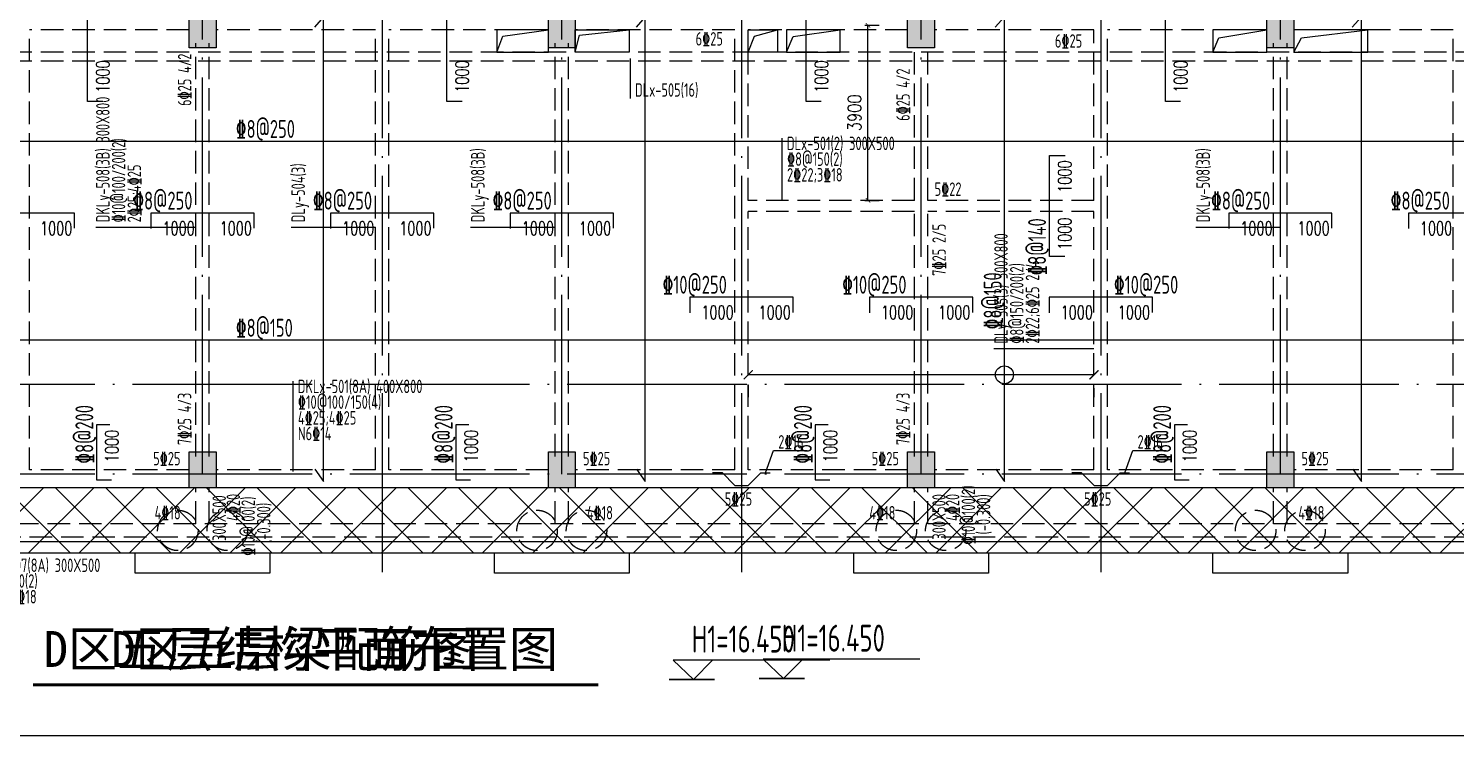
# Model space of a CAD drawing. Header units: millimetres. Extents: x 2998490 to 15040601, y 444546 to 7822218.
# Drawn here: x 14884097 to 14915872, y 7527814 to 7543556 of the extents above; entities that cross this region are included whole.
import ezdxf

# ---------------------------------------------------------------- set-up
doc = ezdxf.new("R2010")
doc.units = ezdxf.units.MM
doc.header["$LTSCALE"] = 2000
doc.linetypes.add('DASH', pattern=[0.35, 0.25, -0.1])
doc.linetypes.add('DOTE', pattern=[2.42, 2, -0.2, 0.02, -0.2])
for name, color, linetype in [('3-AXIS', 3, 'Continuous'), ('3-ban', 84, 'Continuous'), ('3-ban-hatch', 9, 'Continuous'), ('3-ban-rein', 1, 'Continuous'), ('3-ban-TEXT', 7, 'Continuous'), ('3-COLUMN-UP', 2, 'Continuous'), ('3-dote', 43, 'DOTE'), ('3-HATCH', 8, 'Continuous'), ('3-liang-rein-X', 54, 'Continuous'), ('3-liang-rein-Y', 130, 'Continuous'), ('3-liang-R截面-X', 50, 'Continuous'), ('3-liang-R截面-Y', 70, 'Continuous'), ('3-liang-s-1', 44, 'Continuous'), ('3-liang-xu', 120, 'DASH'), ('3-装饰线脚', 7, 'Continuous'), ('图框', 7, 'Continuous')]:
    doc.layers.add(name, color=color, linetype=linetype)
doc.styles.add('DIM_FONT', font='SIMPLEX', dxfattribs={"width": 0.8, "bigfont": 'HZTXT'})
doc.styles.add('TJ1', font='tj-romans1.shx', dxfattribs={"width": 0.8, "bigfont": 'tj-hztxt1.shx'})
doc.styles.add('TSSD_Rein', font='Tssdeng.shx', dxfattribs={"width": 0.7, "bigfont": 'hztxt.shx'})
doc.styles.add('黑体', font='SIMHEI.TTF')
doc.dimstyles.new('DIMN100', dxfattribs={"dimtxt": 300, "dimasz": 100, "dimexe": 250, "dimexo": 300, "dimgap": 150, "dimtad": 1, "dimdec": 0, "dimzin": 0, "dimdsep": 46, "dimtxsty": 'DIM_FONT', "dimblk": 'ARCHTICK', "dimcen": 0.09, "dimclrt": 7, "dimazin": 2, "dimtfac": 1, "dimtdec": 0, "dimtix": 1, "dimtmove": 2, "dimatfit": 3, "dimldrblk": 'ARCHTICK', "dimfxl": 0, "dimtolj": 1, "dimtzin": 0, "dimarcsym": 0})

# ---------------------------------------------------------------- blocks, each defined once
blk = doc.blocks.new('_ArchTick')
at = {"color": 0, "linetype": 'ByBlock', "const_width": 0.15}
blk.add_lwpolyline([(-0.5, -0.5), (0.5, 0.5)], dxfattribs=at)
blk = doc.blocks.new('*D849')
at = {"layer": '3-ban', "color": 0, "lineweight": -2}
for p, q in [((14907822, 7535845), (14900122, 7535845)), ((14900122, 7535612), (14900122, 7535345)), ((14907822, 7535545), (14907822, 7535345))]:
    blk.add_line(p, q, dxfattribs=at)
at = {"layer": 'Defpoints', "color": 0}
for p in [(14900122, 7536212), (14907822, 7536145), (14900122, 7535845)]:
    blk.add_point(p, dxfattribs=at)
at = {"layer": '3-ban', "color": 0, "lineweight": -2, "xscale": 200, "yscale": 200, "zscale": 200, "rotation": 180}
blk.add_blockref('_ArchTick', (14900122, 7535845), dxfattribs=at)
at = {"layer": '3-ban', "color": 0, "lineweight": -2, "xscale": 200, "yscale": 200, "zscale": 200}
blk.add_blockref('_ArchTick', (14907822, 7535845), dxfattribs=at)
blk = doc.blocks.new('*D1891')
at = {"layer": '3-ban', "color": 0, "lineweight": -2}
for p, q in [((14902721, 7543630), (14903040, 7543630)), ((14902790, 7539730), (14902790, 7543630)), ((14902721, 7539730), (14903040, 7539730))]:
    blk.add_line(p, q, dxfattribs=at)
at = {"layer": 'Defpoints', "color": 0}
for p in [(14902421, 7543630), (14902790, 7543630), (14902421, 7539730)]:
    blk.add_point(p, dxfattribs=at)
at = {"layer": '3-ban', "color": 0, "lineweight": -2, "xscale": 100, "yscale": 100, "zscale": 100}
for p, rotation in [((14902790, 7543630), 90), ((14902790, 7539730), 270)]:
    blk.add_blockref('_ArchTick', p, dxfattribs=dict(at, rotation=rotation))
at = {"layer": '3-ban', "color": 7, "insert": (14902490, 7541680), "char_height": 300, "attachment_point": 5, "rotation": 90, "style": 'DIM_FONT'}
blk.add_mtext('\\A1;3900', dxfattribs=at)

msp = doc.modelspace()

# ---------------------------------------------------------------- hatches: boundary and pattern name
at = {"layer": '3-ban-hatch'}
h = msp.add_hatch(dxfattribs=at)
h.set_pattern_fill('ANSI37', color=8, scale=250, style=0)
h.set_pattern_definition([(225, (29072242.5, 15094838.24), (561.266008, -561.266008), []), (315, (29072242.5, 15094838.24), (561.266008, 561.266008), [])])
h.paths.add_polyline_path([(14922072.2, 7535529.5), (14920272.2, 7535529.5), (14920272.2, 7533329.5), (14857422.2, 7533329.5), (14857422.2, 7532229.4), (14857422.2, 7531879.4), (14922072.2, 7531879.4)])
h.paths.add_polyline_path([(14857422.2, 7531879.4), (14922072.2, 7531879.4)], flags=17)
at = {"layer": '3-HATCH'}
for points in [[(14888272.2, 7543129.6), (14887672.2, 7543129.6), (14887672.2, 7543929.6), (14888272.2, 7543929.6)], [(14896272.2, 7543129.6), (14895672.2, 7543129.6), (14895672.2, 7543929.6), (14896272.2, 7543929.6)], [(14904272.2, 7543129.6), (14903672.2, 7543129.6), (14903672.2, 7543929.6), (14904272.2, 7543929.6)], [(14912272.2, 7543129.6), (14911672.2, 7543129.6), (14911672.2, 7543929.6), (14912272.2, 7543929.6)], [(14888272.2, 7533329.6), (14887672.2, 7533329.6), (14887672.2, 7534129.6), (14888272.2, 7534129.6)], [(14896272.2, 7533329.6), (14895672.2, 7533329.6), (14895672.2, 7534129.6), (14896272.2, 7534129.6)], [(14904272.2, 7533329.6), (14903672.2, 7533329.6), (14903672.2, 7534129.6), (14904272.2, 7534129.6)], [(14912272.2, 7533329.6), (14911672.2, 7533329.6), (14911672.2, 7534129.6), (14912272.2, 7534129.6)]]:
    msp.add_hatch(color=256, dxfattribs=at).paths.add_polyline_path(points)

# ---------------------------------------------------------------- linework, layer by layer
at = {"layer": '3-AXIS', "color": 15, "linetype": 'DOTE'}
for p, q in [((14887972.2, 7533629.5), (14887972.2, 7562284.4)), ((14895972.2, 7533629.5), (14895972.2, 7562284.4)), ((14903972.2, 7533629.5), (14903972.2, 7562284.4)), ((14911972.2, 7533629.5), (14911972.2, 7562284.4)), ((14933972.2, 7535629.5), (14854749, 7535629.5)), ((14933972.2, 7533629.5), (14854749, 7533629.5))]:
    msp.add_line(p, q, dxfattribs=at)
at = {"layer": '3-ban'}
msp.add_lwpolyline([(14903942.8, 7529513.7), (14900455.8, 7529513.7), (14900911.5, 7529082.4), (14900366.5, 7529082.4), (14901375.3, 7529082.4), (14900911.5, 7529082.4), (14901335.4, 7529513.7)], dxfattribs=at)
at = {"layer": '3-ban', "const_width": 70}
msp.add_lwpolyline([(14884199.7, 7528939.9), (14896787.2, 7528939.9)], dxfattribs=at)
at = {"layer": '3-ban'}
msp.add_circle((14905828, 7535845.2), 200, dxfattribs=at)
at = {"layer": '3-ban-rein'}
for points in [[(14885750.8, 7541929.6), (14885412.9, 7541929.6), (14885412.9, 7544929.6), (14885758.9, 7544929.6)], [(14893750.8, 7541929.6), (14893412.9, 7541929.6), (14893412.9, 7544929.6), (14893758.9, 7544929.6)], [(14901750.8, 7541929.6), (14901412.9, 7541929.6), (14901412.9, 7544929.6), (14901758.9, 7544929.6)], [(14909750.8, 7541929.6), (14909412.9, 7541929.6), (14909412.9, 7544929.6), (14909758.9, 7544929.6)], [(14890473.5, 7533745.7), (14890666.9, 7533472), (14890666.9, 7543819.8), (14890463.8, 7543590.5)], [(14897634.5, 7533745.7), (14897828, 7533472), (14897828, 7543819.8), (14897624.9, 7543590.5)], [(14905634.5, 7533745.7), (14905828, 7533472), (14905828, 7543819.8), (14905624.9, 7543590.5)], [(14913584.5, 7533745.7), (14913778, 7533472), (14913778, 7543819.8), (14913574.9, 7543590.5)], [(14920116.1, 7540705), (14920116.1, 7541043), (14857525, 7541043), (14857525, 7540696.9)], [(14907169.7, 7538479.6), (14906831.7, 7538479.6), (14906831.7, 7540729.6), (14907177.7, 7540729.6)], [(14885122.3, 7539108.9), (14885122.3, 7539446.8), (14882822.3, 7539446.8), (14882822.3, 7539100.8)], [(14889122.3, 7539108.9), (14889122.3, 7539446.8), (14886822.3, 7539446.8), (14886822.3, 7539100.8)], [(14893122.3, 7539108.9), (14893122.3, 7539446.8), (14890822.3, 7539446.8), (14890822.3, 7539100.8)], [(14897122.3, 7539108.9), (14897122.3, 7539446.8), (14894822.3, 7539446.8), (14894822.3, 7539100.8)], [(14913122.3, 7539108.9), (14913122.3, 7539446.8), (14910822.3, 7539446.8), (14910822.3, 7539100.8)], [(14917122.3, 7539108.9), (14917122.3, 7539446.8), (14914822.3, 7539446.8), (14914822.3, 7539100.8)], [(14901122.3, 7537236.3), (14901122.3, 7537574.2), (14898822.3, 7537574.2), (14898822.3, 7537228.2)], [(14905122.3, 7537236.3), (14905122.3, 7537574.2), (14902822.3, 7537574.2), (14902822.3, 7537228.2)], [(14909122.3, 7537236.3), (14909122.3, 7537574.2), (14906822.3, 7537574.2), (14906822.3, 7537228.2)], [(14919910.3, 7536808.4), (14920184, 7536614.9), (14857522.9, 7536614.9), (14857752.2, 7536818)], [(14885904.8, 7534729.6), (14885612.8, 7534729.6), (14885612.8, 7533503.5), (14885942.1, 7533503.5)], [(14893904.8, 7534729.6), (14893612.8, 7534729.6), (14893612.8, 7533503.5), (14893942.1, 7533503.5)], [(14901904.8, 7534729.6), (14901612.8, 7534729.6), (14901612.8, 7533503.5), (14901942.1, 7533503.5)], [(14909904.8, 7534729.6), (14909612.8, 7534729.6), (14909612.8, 7533503.5), (14909942.1, 7533503.5)]]:
    msp.add_lwpolyline(points, dxfattribs=at)
at = {"layer": '3-COLUMN-UP'}
for points in [[(14888272.2, 7543129.6), (14887672.2, 7543129.6), (14887672.2, 7543929.6), (14888272.2, 7543929.6)], [(14896272.2, 7543129.6), (14895672.2, 7543129.6), (14895672.2, 7543929.6), (14896272.2, 7543929.6)], [(14904272.2, 7543129.6), (14903672.2, 7543129.6), (14903672.2, 7543929.6), (14904272.2, 7543929.6)], [(14912272.2, 7543129.6), (14911672.2, 7543129.6), (14911672.2, 7543929.6), (14912272.2, 7543929.6)], [(14888272.2, 7533329.6), (14887672.2, 7533329.6), (14887672.2, 7534129.6), (14888272.2, 7534129.6)], [(14896272.2, 7533329.6), (14895672.2, 7533329.6), (14895672.2, 7534129.6), (14896272.2, 7534129.6)], [(14904272.2, 7533329.6), (14903672.2, 7533329.6), (14903672.2, 7534129.6), (14904272.2, 7534129.6)], [(14912272.2, 7533329.6), (14911672.2, 7533329.6), (14911672.2, 7534129.6), (14912272.2, 7534129.6)]]:
    msp.add_lwpolyline(points, close=True, dxfattribs=at)
at = {"layer": '3-dote'}
for p, q in [((14891972.2, 7559634.8), (14891972.2, 7531453.1)), ((14899972.2, 7559634.8), (14899972.2, 7531453.1)), ((14907972.2, 7559634.8), (14907972.2, 7531453.1))]:
    msp.add_line(p, q, dxfattribs=at)
at = {"layer": '3-liang-rein-X'}
for p, q in [((14900509.9, 7533665.4), (14900687.2, 7534157.3)), ((14900687.2, 7534157.3), (14901432.4, 7534157.3)), ((14908509.9, 7533665.4), (14908687.2, 7534157.3)), ((14908687.2, 7534157.3), (14909432.4, 7534157.3))]:
    msp.add_line(p, q, dxfattribs=at)
at = {"layer": '3-liang-rein-X', "color": 1}
for points in [[(14899330.2, 7533666.3), (14899540.1, 7533666.3), (14899822.9, 7533383.4), (14900122.9, 7533383.4), (14900405, 7533665.4), (14900614.9, 7533665.4)], [(14907330.2, 7533666.3), (14907540.1, 7533666.3), (14907822.9, 7533383.4), (14908122.9, 7533383.4), (14908405, 7533665.4), (14908614.9, 7533665.4)]]:
    msp.add_lwpolyline(points, dxfattribs=at)
at = {"layer": '3-liang-R截面-X'}
for p, q in [((14897492, 7542886.6), (14897492, 7541998.1)), ((14900874.9, 7541116.4), (14900874.9, 7539729.6)), ((14889982.6, 7535704.5), (14889982.6, 7533691.1))]:
    msp.add_line(p, q, dxfattribs=at)
msp.add_lwpolyline([(14901937.7, 7529492.8), (14898450.7, 7529492.8), (14898906.4, 7529061.5), (14898361.4, 7529061.5), (14899370.1, 7529061.5), (14898906.4, 7529061.5), (14899330.3, 7529492.8)], dxfattribs=at)
at = {"layer": '3-liang-R截面-X', "const_width": 70}
msp.add_lwpolyline([(14885705.9, 7528939.9), (14894933.8, 7528939.9)], dxfattribs=at)
at = {"layer": '3-liang-R截面-Y'}
for p, q in [((14885592.3, 7539135.6), (14887822.2, 7539135.6)), ((14889942.3, 7539135.6), (14891822.2, 7539135.6)), ((14893942.3, 7539135.6), (14895822.2, 7539135.6)), ((14910092.8, 7539135.6), (14911972.7, 7539135.6)), ((14905592.3, 7536434.5), (14907822.2, 7536434.5))]:
    msp.add_line(p, q, dxfattribs=at)
at = {"layer": '3-liang-s-1'}
for points in [[(14921822.1, 7535529.5), (14920272.2, 7535529.5), (14920272.2, 7533329.5), (14857422.2, 7533329.5), (14857422.2, 7557929.5), (14920272.2, 7557929.5), (14920272.2, 7555929.5), (14921822.1, 7555929.5)], [(14894522.2, 7543029.6), (14894659.5, 7543388.5), (14895672.2, 7543529.6)], [(14896272.2, 7543029.6), (14896363.9, 7543411.9), (14897472.2, 7543529.6)], [(14900122.2, 7543029.6), (14900260.1, 7543388.4), (14900772.2, 7543529.6)], [(14900972.2, 7543029.6), (14901124.2, 7543382.1), (14902172.2, 7543529.6)], [(14910472.2, 7543029.6), (14910604.4, 7543350), (14911672.2, 7543529.6)], [(14912272.2, 7543029.6), (14912442, 7543347.4), (14913922.2, 7543529.6)], [(14857672.2, 7533329.5), (14857672.2, 7532129.4), (14921822.2, 7532129.4), (14921822.2, 7535529.5)], [(14857422.2, 7533329.5), (14857422.2, 7531879.4), (14922072.2, 7531879.4), (14922072.2, 7534779.5)], [(14889472.6, 7531879.4), (14889472.6, 7531429.2), (14886471.9, 7531429.2), (14886471.9, 7531879.4)], [(14897472.6, 7531879.4), (14897472.6, 7531429.2), (14894471.9, 7531429.2), (14894471.9, 7531879.4)], [(14905472.6, 7531879.4), (14905472.6, 7531429.2), (14902471.9, 7531429.2), (14902471.9, 7531879.4)], [(14913472.6, 7531879.4), (14913472.6, 7531429.2), (14910471.9, 7531429.2), (14910471.9, 7531879.4)]]:
    msp.add_lwpolyline(points, dxfattribs=at)
for points in [[(14894522.2, 7543029.6), (14895672.2, 7543029.6), (14895672.2, 7543529.6), (14894522.2, 7543529.6)], [(14896272.2, 7543529.6), (14897472.2, 7543529.6), (14897472.2, 7543029.6), (14896272.2, 7543029.6)], [(14900772.2, 7543029.6), (14900122.2, 7543029.6), (14900122.2, 7543529.6), (14900772.2, 7543529.6)], [(14900972.2, 7543029.6), (14902172.2, 7543029.6), (14902172.2, 7543529.6), (14900972.2, 7543529.6)], [(14910472.2, 7543029.6), (14911672.2, 7543029.6), (14911672.2, 7543529.6), (14910472.2, 7543529.6)], [(14912272.2, 7543029.6), (14913922.2, 7543029.6), (14913922.2, 7543529.6), (14912272.2, 7543529.6)]]:
    msp.add_lwpolyline(points, close=True, dxfattribs=at)
at = {"layer": '3-liang-xu'}
for p, q in [((14884122.2, 7533729.6), (14884122.2, 7543529.6)), ((14887672.2, 7543529.6), (14884122.2, 7543529.6)), ((14891822.2, 7543529.6), (14888272.2, 7543529.6)), ((14891822.2, 7533729.6), (14891822.2, 7543529.6)), ((14892122.2, 7533729.6), (14892122.2, 7543529.6)), ((14895672.2, 7543529.6), (14892122.2, 7543529.6)), ((14899822.2, 7543529.6), (14896272.2, 7543529.6)), ((14899822.2, 7533729.6), (14899822.2, 7543529.6)), ((14900122.2, 7539729.6), (14900122.2, 7543529.6)), ((14903672.2, 7543529.6), (14900122.2, 7543529.6)), ((14907822.2, 7543529.6), (14904272.2, 7543529.6)), ((14907822.2, 7539729.6), (14907822.2, 7543529.6)), ((14908122.2, 7533729.6), (14908122.2, 7543529.6)), ((14911672.2, 7543529.6), (14908122.2, 7543529.6)), ((14915822.2, 7543529.6), (14912272.2, 7543529.6)), ((14915822.2, 7533729.6), (14915822.2, 7543529.6)), ((14919872.2, 7543029.6), (14857722.2, 7543029.6)), ((14887822.2, 7534029.6), (14887822.2, 7543229.6)), ((14888122.2, 7534029.6), (14888122.2, 7543229.6)), ((14895822.2, 7534029.6), (14895822.2, 7543229.6)), ((14896122.2, 7534029.6), (14896122.2, 7543229.6)), ((14903822.2, 7539729.6), (14903822.2, 7543229.6)), ((14904122.2, 7539729.6), (14904122.2, 7543229.6)), ((14911822.2, 7534029.6), (14911822.2, 7543229.6)), ((14912122.2, 7534029.6), (14912122.2, 7543229.6)), ((14919872.2, 7542829.6), (14857722.2, 7542829.6)), ((14903822.2, 7539729.6), (14900122.2, 7539729.6)), ((14900122.2, 7533729.6), (14900122.2, 7539479.6)), ((14903822.2, 7539479.6), (14900122.2, 7539479.6)), ((14903822.2, 7534029.6), (14903822.2, 7539479.6)), ((14907822.2, 7539729.6), (14904122.2, 7539729.6)), ((14904122.2, 7534029.6), (14904122.2, 7539479.6)), ((14907822.2, 7539479.6), (14904122.2, 7539479.6)), ((14907822.2, 7533729.6), (14907822.2, 7539479.6)), ((14887672.2, 7533729.6), (14884122.2, 7533729.6)), ((14891822.2, 7533729.6), (14888272.2, 7533729.6)), ((14895672.2, 7533729.6), (14892122.2, 7533729.6)), ((14899822.2, 7533729.6), (14896272.2, 7533729.6)), ((14903672.2, 7533729.6), (14900122.2, 7533729.6)), ((14907822.2, 7533729.6), (14904272.2, 7533729.6)), ((14911672.2, 7533729.6), (14908122.2, 7533729.6)), ((14915822.2, 7533729.6), (14912272.2, 7533729.6)), ((14887672.2, 7533329.6), (14880272.2, 7533329.6)), ((14887822.2, 7532529.4), (14887822.2, 7533329.6)), ((14888122.2, 7532529.4), (14888122.2, 7533329.6)), ((14895672.2, 7533329.6), (14888272.2, 7533329.6)), ((14895822.2, 7532529.4), (14895822.2, 7533329.6)), ((14896122.2, 7532529.4), (14896122.2, 7533329.6)), ((14903672.2, 7533329.6), (14896272.2, 7533329.6)), ((14903822.2, 7532529.4), (14903822.2, 7533329.6)), ((14904122.2, 7532529.4), (14904122.2, 7533329.6)), ((14911672.2, 7533329.6), (14904272.2, 7533329.6)), ((14911822.2, 7532529.4), (14911822.2, 7533329.6)), ((14912122.2, 7532529.4), (14912122.2, 7533329.6)), ((14921422.2, 7533329.6), (14912272.2, 7533329.6)), ((14921422.2, 7532529.4), (14857422.2, 7532529.4)), ((14921722.2, 7532229.4), (14857422.2, 7532229.4))]:
    msp.add_line(p, q, dxfattribs=at)
at = {"layer": '3-装饰线脚', "linetype": 'DASH'}
for centre in [(14887422.2, 7532379.6), (14888522.2, 7532379.6), (14895422.2, 7532379.6), (14896522.2, 7532379.6), (14903422.2, 7532379.6), (14904522.2, 7532379.6), (14911422.2, 7532379.6), (14912522.2, 7532379.6)]:
    msp.add_circle(centre, 450, dxfattribs=at)
at = {"layer": '图框'}
msp.add_line((14844494.6, 7527813.6), (14951894.6, 7527813.6), dxfattribs=at)

# ---------------------------------------------------------------- texts
at = {"layer": '3-ban', "style": 'TSSD_Rein', "width": 0.7}
for s, rotation, p in [('%%1328@250', 0.00581, (14888711.9, 7541119.9, -5065)), ('%%1328@250', 0.00581, (14886429.8, 7539523.8, -5065)), ('%%1328@250', 0.00581, (14890429.8, 7539523.8, -5065)), ('%%1328@250', 0.00581, (14894429.8, 7539523.8, -5065)), ('%%1328@250', 0.00581, (14910429.8, 7539523.8, -5065)), ('%%1328@250', 0.00581, (14914429.8, 7539523.8, -5065)), ('%%1328@140', 89.99419, (14906754.7, 7538055.4, -5065)), ('%%13210@250', 0.00581, (14898214.4, 7537651.2, -5065)), ('%%13210@250', 0.00581, (14902214.4, 7537651.2, -5065)), ('%%1328@150', 89.99419, (14905766.1, 7536856.9, -5065)), ('%%13210@250', 0.00581, (14908265.8, 7537651.2, -5065)), ('%%1328@150', 0.00581, (14888712.5, 7536691.9, -5065)), ('%%1328@200', 90.00581, (14885540.6, 7533865.6, -5065)), ('%%1328@200', 90.00581, (14893540.6, 7533865.6, -5065)), ('%%1328@200', 90.00581, (14901540.6, 7533865.6, -5065)), ('%%1328@200', 90.00581, (14909540.6, 7533865.6, -5065))]:
    msp.add_text(s, height=400, rotation=rotation, dxfattribs=at).set_placement(p)
at = {"layer": '3-ban', "style": '黑体'}
msp.add_text('D区五层结构平面布置图', height=800, dxfattribs=at).set_placement((14884431, 7529339.9))
at = {"layer": '3-ban', "style": 'TSSD_Rein', "width": 0.7}
msp.add_text('H1=16.450', height=600, dxfattribs=at).set_placement((14900871, 7529680.9))
at = {"layer": '3-ban-TEXT', "style": 'TJ1', "width": 0.7}
for p in [(14885902.7, 7542126.5), (14893902.7, 7542126.5), (14901902.7, 7542126.5), (14909902.7, 7542126.5), (14907321.6, 7539899.4), (14907321.6, 7538626.5), (14886102.7, 7533899.4), (14894102.7, 7533899.4), (14902102.7, 7533899.4), (14910102.7, 7533899.4)]:
    msp.add_text('1000', height=300, rotation=90, dxfattribs=at).set_placement(p)
for p in [(14884351.9, 7538957), (14887078.9, 7538957), (14888351.9, 7538957), (14891078.9, 7538957), (14892351.9, 7538957), (14895078.9, 7538957), (14896351.9, 7538957), (14911078.9, 7538957), (14912351.9, 7538957), (14915078.9, 7538957), (14899078.9, 7537084.4), (14900351.9, 7537084.4), (14903078.9, 7537084.4), (14904351.9, 7537084.4), (14907078.9, 7537084.4), (14908351.9, 7537084.4)]:
    msp.add_text('1000', height=300, dxfattribs=at).set_placement(p)
at = {"layer": '3-liang-rein-X', "style": 'TSSD_Rein', "width": 0.7}
for s, p in [('6%%13225', (14898952.3, 7543177.2)), ('6%%13225', (14906952.3, 7543129.6)), ('%%1328@150(2)', (14900987.7, 7540498.7)), ('2%%13222;3%%13218', (14900987.7, 7540148.7)), ('5%%13222', (14904273, 7539829.6)), ('%%13210@100/150(4)', (14890095.4, 7535086.8)), ('4%%13225;4%%13225', (14890095.4, 7534736.8)), ('N6%%13214', (14890095.4, 7534386.8)), ('2%%13216', (14900791.4, 7534202.9)), ('2%%13216', (14908791.4, 7534202.9)), ('5%%13225', (14886872.2, 7533829.6)), ('5%%13225', (14896442.2, 7533829.6)), ('5%%13225', (14902872.2, 7533829.6)), ('5%%13225', (14912442.2, 7533829.6)), ('5%%13225', (14899601.2, 7532929.6)), ('5%%13225', (14907601.2, 7532929.6)), ('4%%13218', (14886903.1, 7532623.7)), ('4%%13218', (14896528.3, 7532623.7)), ('4%%13218', (14902818.8, 7532623.7)), ('4%%13218', (14912372.1, 7532623.7)), ('%%1328@150(2)', (14883063.2, 7531104)), ('2%%13218;3%%13218', (14883063.2, 7530754))]:
    msp.add_text(s, height=300, dxfattribs=at).set_placement(p)
at = {"layer": '3-liang-rein-Y', "style": 'TSSD_Rein', "width": 0.7}
for s, p in [('6%%13225 4/2', (14887722.2, 7541832)), ('6%%13225 4/2', (14903721, 7541500.1)), ('%%13210@100/200(2)', (14886251.9, 7539239.8)), ('2%%13225;4%%13225', (14886601.9, 7539239.8)), ('7%%13225 2/5', (14904522.2, 7538049.8)), ('%%1328@150/200(2)', (14906251.9, 7536538.7)), ('2%%13222;6%%13225 2/4', (14906601.9, 7536538.7)), ('7%%13225 4/3', (14887721, 7534280)), ('7%%13225 4/3', (14903721, 7534280)), ('4%%13220', (14888806.5, 7532589.7)), ('%%13210@100(2)', (14889137.9, 7531819.4)), ('4%%13220', (14904824.6, 7532589.6)), ('%%13210@100(2)', (14905174.6, 7532066.3)), ('(-0.300)', (14905514.3, 7532288.9)), ('(-0.300)', (14889484.5, 7532098.1))]:
    msp.add_text(s, height=300, rotation=90, dxfattribs=at).set_placement(p)
at = {"layer": '3-liang-R截面-X', "style": 'TSSD_Rein', "width": 0.7}
for s, height, p in [('DLx-505(16)', 300, (14897600.1, 7542038.7)), ('DLx-501(2) 300X500', 300, (14900982.9, 7540848.7)), ('DKLx-501(8A) 400X800', 300, (14890090.6, 7535436.8)), ('DLx-507(8A) 300X500', 300, (14883058.4, 7531454)), ('H1=16.450', 600, (14898865.9, 7529660))]:
    msp.add_text(s, height=height, dxfattribs=at).set_placement(p)
at = {"layer": '3-liang-R截面-X', "style": '黑体'}
msp.add_text('D区五层梁配筋图', height=800, dxfattribs=at).set_placement((14885937.2, 7529339.9))
at = {"layer": '3-liang-R截面-Y', "style": 'TSSD_Rein', "width": 0.7}
for s, p in [('DKLy-508(3B) 300X800', (14885901.9, 7539239.8)), ('DKLy-508(3B)', (14894251.9, 7539239.8)), ('DKLy-508(3B)', (14910402.4, 7539239.8)), ('DLy-504(3)', (14890251.9, 7539239.8)), ('DLy-505(3) 300X800', (14905901.9, 7536538.7)), ('300X500', (14888493.5, 7532145.9)), ('300X500', (14904522.1, 7532173.6))]:
    msp.add_text(s, height=300, rotation=90, dxfattribs=at).set_placement(p)

# ---------------------------------------------------------------- dimensions: what is measured, and where the dimension line sits
at = {"layer": '3-ban'}
dim = msp.add_linear_dim(base=(14902790.5, 7543629.5), p1=(14902420.8, 7539729.6), p2=(14902420.8, 7543629.5), angle=90, dimstyle='DIMN100', dxfattribs=at)
dim.commit()
dim.dimension.update_dxf_attribs({"geometry": '*D1891', "text_midpoint": (14902490.5, 7541679.6)})
dim = msp.add_linear_dim(base=(14900122.3, 7535845.2), p1=(14907822.3, 7536145.3), p2=(14900122.3, 7536212), angle=180, text=' ', dimstyle='DIMN100', override={"dimscale": 2}, dxfattribs=at)
dim.commit()
dim.dimension.update_dxf_attribs({"geometry": '*D849', "text_midpoint": (14903972.3, 7535845.2)})

doc.saveas('drawing.dxf')
